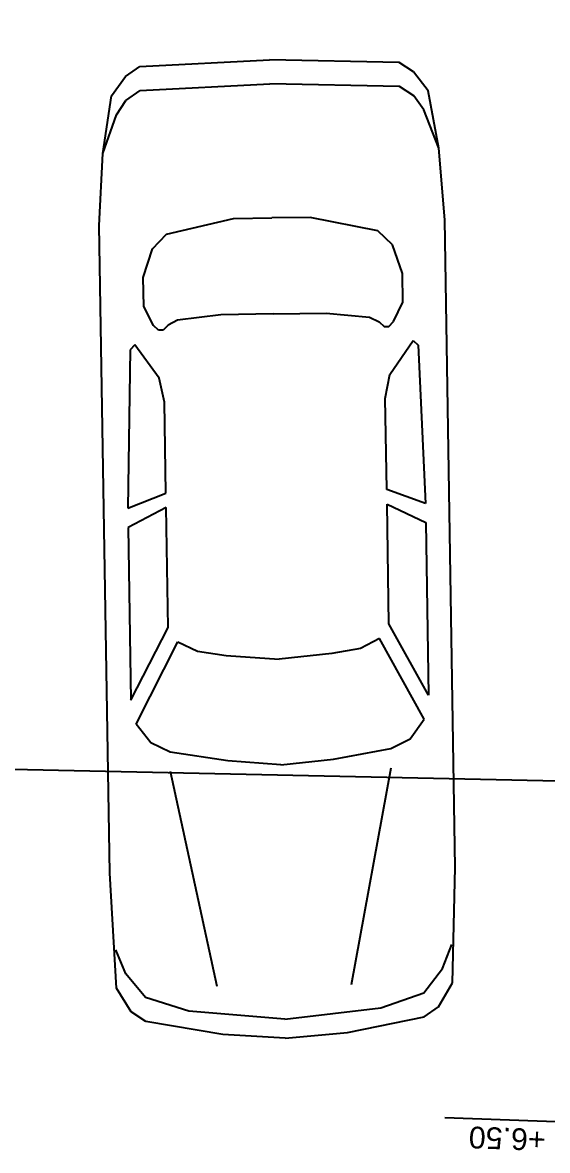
# Model space of a CAD drawing. Header units: centimetres. Extents: x 63871 to 181827, y -95930 to 42199.
# Drawn here: x 173315.1 to 173543.1, y 17544.4 to 18034.8 of the extents above; entities that cross this region are included whole.
import ezdxf

# ---------------------------------------------------------------- set-up
doc = ezdxf.new("R2010")
doc.units = ezdxf.units.CM
doc.layers.add('furn', color=7, linetype='Continuous')
doc.layers.add('KOT', color=171, linetype='Continuous')
doc.layers.add('OLUK', color=222, linetype='Continuous', lineweight=15)
doc.layers.add('ÇEKME MESAFESİ', color=5, linetype='Continuous', lineweight=25)
doc.styles.add('Arial_1', font='Arial.ttf', dxfattribs={"height": 300})

# ---------------------------------------------------------------- blocks, each defined once
blk = doc.blocks.new('02PCAR03')
at = {"color": 0, "linetype": 'ByBlock'}
for p, q in [((-170, 36), (-185, 35)), ((-35, 36), (-170, 36)), ((-11, 35), (-35, 36)), ((-197, 33), (-201, 30)), ((-185, 35), (-197, 33)), ((-185, 35), (-193, 32)), ((-14, 33), (-19, 35)), ((-9, 29), (-14, 33)), ((-6, 32), (-11, 35)), ((-193, 32), (-196, 30)), ((-144, 30), (-111, 31)), ((-111, 31), (-114, 23)), ((-111, 23), (-107, 31)), ((-107, 31), (-71, 31)), ((-71, 31), (-86, 23)), ((-4, 29), (-6, 32)), ((-201, 30), (-203, 27)), ((-196, 30), (-198, 27)), ((-145, 29), (-144, 30)), ((-138, 24), (-145, 29)), ((-66, 30), (-83, 21)), ((-62, 27), (-66, 30)), ((-6, 20), (-9, 29)), ((-1, 13), (-4, 29)), ((-203, 27), (-204, 0)), ((-198, 27), (-199, 0)), ((-159, 27), (-165, 25)), ((-153, 27), (-159, 27)), ((-149, 25), (-153, 27)), ((-60, 23), (-62, 27)), ((-165, 25), (-168, 22)), ((-148, 24), (-149, 25)), ((-148, 23), (-148, 24)), ((-133, 23), (-138, 24)), ((-168, 22), (-171, 8)), ((-150, 20), (-149, 22)), ((-149, 22), (-148, 23)), ((-114, 23), (-133, 23)), ((-86, 23), (-111, 23)), ((-58, 11), (-60, 23)), ((-11, 14), (-56, 23)), ((-151, 11), (-150, 20)), ((-83, 21), (-81, 17)), ((-4, 0), (-6, 20)), ((-81, 17), (-80, 11)), ((0, 0), (-1, 13)), ((-151, 0), (-151, 11)), ((-80, 11), (-79, 0)), ((-57, 0), (-58, 11)), ((-171, 8), (-171, 0)), ((-203, -27), (-204, 0)), ((-198, -27), (-199, 0)), ((-171, -8), (-171, 0)), ((-151, 0), (-151, -11)), ((-80, -11), (-79, 0)), ((-57, 0), (-58, -11)), ((-4, 0), (-6, -20)), ((0, 0), (-1, -13)), ((-168, -22), (-171, -8)), ((-151, -11), (-150, -20)), ((-81, -17), (-80, -11)), ((-58, -11), (-60, -23)), ((-11, -14), (-56, -23)), ((-1, -13), (-4, -29)), ((-83, -21), (-81, -17)), ((-150, -20), (-149, -22)), ((-66, -30), (-83, -21)), ((-6, -20), (-9, -29)), ((-165, -25), (-168, -22)), ((-149, -22), (-148, -23)), ((-148, -23), (-148, -24)), ((-133, -23), (-138, -24)), ((-114, -23), (-133, -23)), ((-111, -31), (-114, -23)), ((-86, -23), (-111, -23)), ((-111, -23), (-107, -31)), ((-71, -31), (-86, -23)), ((-60, -23), (-62, -27)), ((-159, -27), (-165, -25)), ((-149, -25), (-153, -27)), ((-148, -24), (-149, -25)), ((-138, -24), (-145, -29)), ((-201, -30), (-203, -27)), ((-196, -30), (-198, -27)), ((-153, -27), (-159, -27)), ((-62, -27), (-66, -30)), ((-197, -33), (-201, -30)), ((-193, -32), (-196, -30)), ((-145, -29), (-144, -30)), ((-144, -30), (-111, -31)), ((-9, -29), (-14, -33)), ((-4, -29), (-6, -32)), ((-185, -35), (-193, -32)), ((-107, -31), (-71, -31)), ((-6, -32), (-11, -35)), ((-185, -35), (-197, -33)), ((-170, -36), (-185, -35)), ((-11, -35), (-35, -36)), ((-14, -33), (-19, -35)), ((-35, -36), (-170, -36))]:
    blk.add_line(p, q, dxfattribs=at)
blk = doc.blocks.new('çatı planı')
at = {"layer": 'KOT'}
blk.add_line((-17.07, -1.89), (49.75, -1.89), dxfattribs=at)
at = {"layer": 'KOT', "insert": (22.3, 10.9), "char_height": 9.45, "width": 57.6964, "attachment_point": 2, "line_spacing_factor": 0.941778, "style": 'Arial_1'}
blk.add_mtext('+6.50', dxfattribs=at)
blk = doc.blocks.new('VAZİYET PLANI')
at = {"layer": 'ÇEKME MESAFESİ'}
blk.add_lwpolyline([(-10235.94, 8787.8), (-10982.6, 6772.09), (-10431.04, 2961.31), (-10363.5, 2901.47), (-6329.01, 2815.66), (-5233.37, 2792.49), (-389.12, 2690.07), (-136.37, 2684.73), (-120.42, 2699.61), (-5.55, 5331.81), (308.62, 12485.41)], dxfattribs=at)
at = {"layer": 'furn', "linetype": 'Continuous', "xscale": 2.086125961570064, "yscale": 2.086125961570064, "zscale": 2.086125961570064, "rotation": 270.9296038315418}
blk.add_blockref('02PCAR03', (-4522.64, 2663.03), dxfattribs=at)
at = {"layer": 'OLUK', "rotation": 177.8731895439683}
blk.add_blockref('çatı planı', (-4403.65, 2624.7), dxfattribs=at)

msp = doc.modelspace()

# ---------------------------------------------------------------- block references
at = {"layer": 'OLUK'}
msp.add_blockref('VAZİYET PLANI', (177951.86, 14930.11), dxfattribs=at)

doc.saveas('drawing.dxf')
